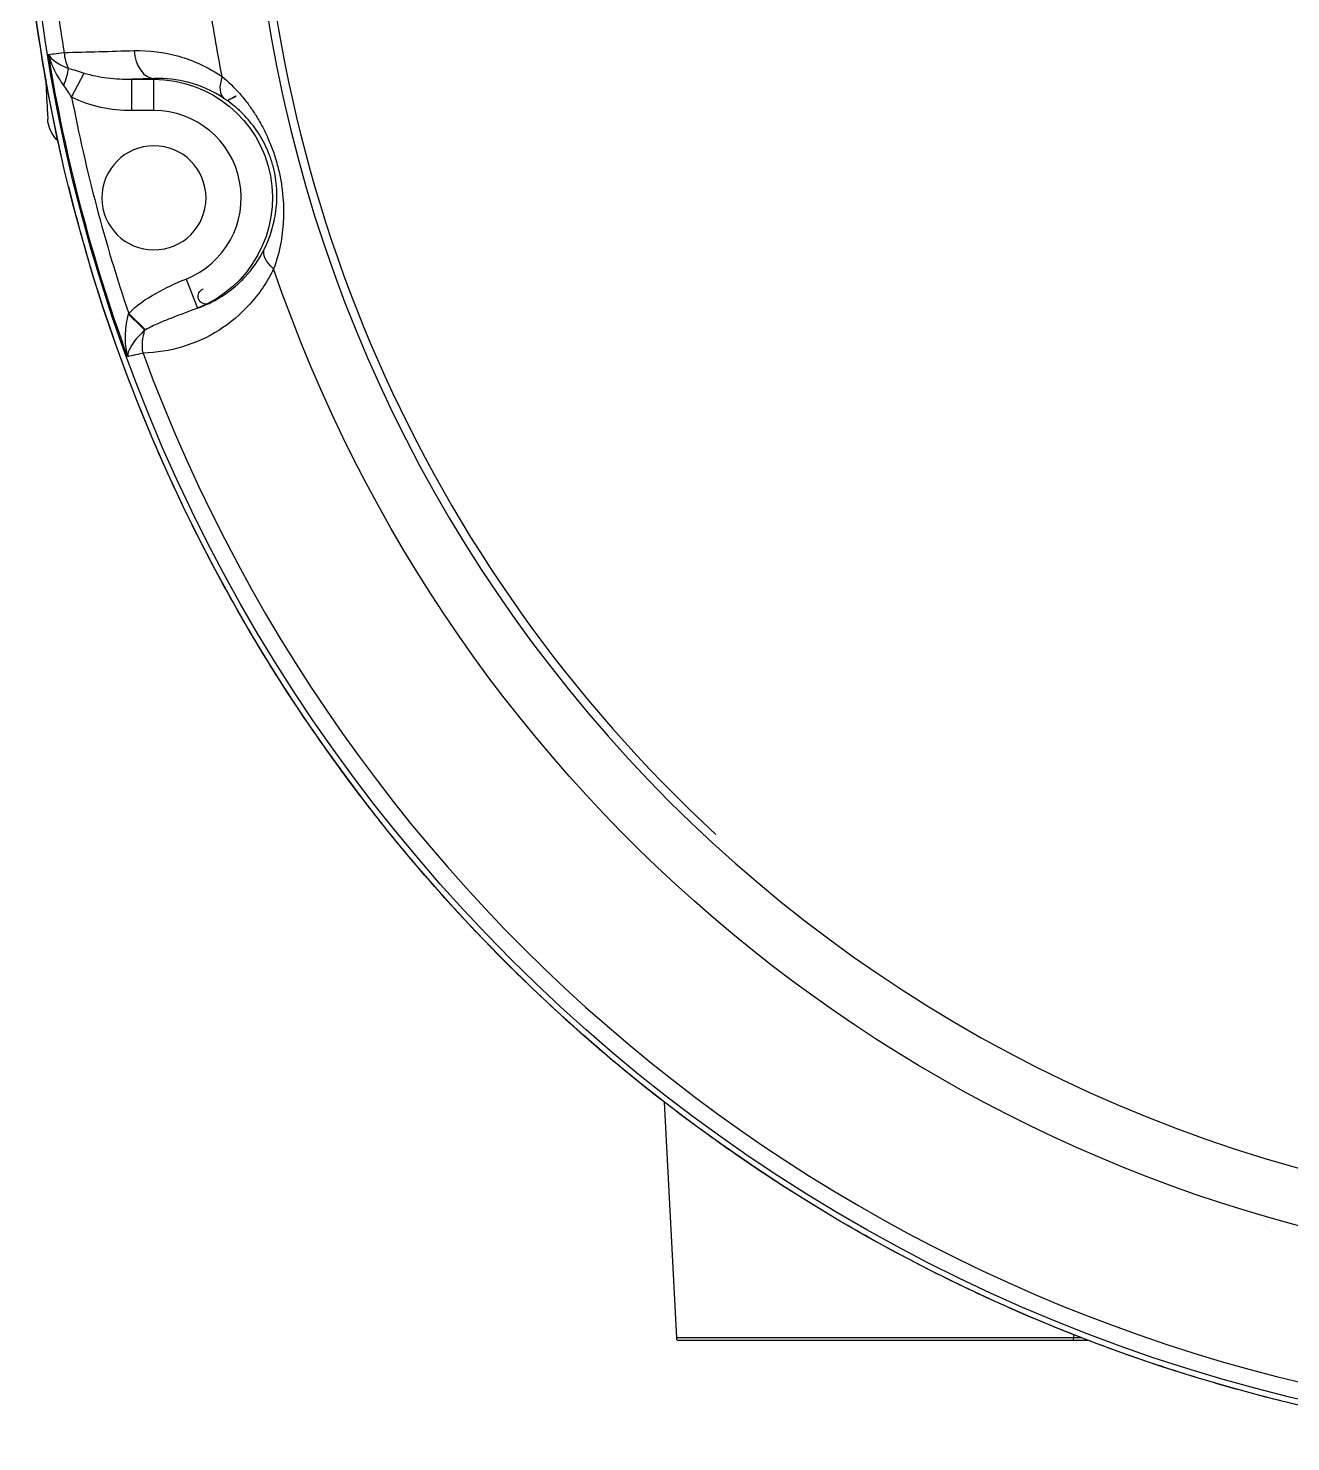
# Model space of a CAD drawing. Header units: millimetres. Extents: x 553637 to 584936, y 5008 to 53898.
# Drawn here: x 559897.9 to 559978.5, y 37626 to 37716.2 of the extents above; entities that cross this region are included whole.
import ezdxf

# ---------------------------------------------------------------- set-up
doc = ezdxf.new("R2010")
doc.units = ezdxf.units.MM
doc.header["$LTSCALE"] = 10
doc.header["$MEASUREMENT"] = 0
doc.layers.add('2', color=2, linetype='Continuous')

msp = doc.modelspace()

# ---------------------------------------------------------------- linework, layer by layer
at = {"layer": '2', "extrusion": (-1, 1.31047e-06, 1.33332e-29)}
for p, q in [((559900.698, 37711.798), (559901.49, 37713.335)), ((559904.532, 37710.939), (559904.532, 37712.938)), ((559904.532, 37712.938), (559905.947, 37712.938)), ((559905.947, 37712.979), (559905.947, 37712.938)), ((559905.947, 37710.939), (559905.947, 37712.938)), ((559905.947, 37710.939), (559904.532, 37710.939)), ((559907.997, 37700.193), (559908.732, 37698.335)), ((559904.337, 37697.993), (559905.42, 37696.951)), ((559939.309, 37632.631), (559938.521, 37647.667)), ((559964.611, 37632.841), (559964.606, 37632.631)), ((559965.149, 37632.631), (559939.309, 37632.631))]:
    msp.add_line(p, q, dxfattribs=at)
at = {"layer": '2', "extrusion": (3.3667e-22, 2.56909e-16, -1)}
msp.add_circle((-559905.947, 37705.371), 3.323, dxfattribs=at)
at = {"layer": '2'}
for centre, radius, start, end in [((560003.409, 37731.486), 91.357, 101.91624, 258.08361), ((560003.409, 37731.486), 90.824, 132.70931, 227.29054), ((560003.409, 37731.486), 104.558, 186.22866, 189.27067), ((560003.409, 37731.486), 104.58, 190.85086, 198.67851), ((559905.947, 37705.371), 5.569, 291.59707, 89.99992), ((560003.408, 37731.485), 105.999, 193.86382, 196.1359), ((560003.409, 37731.486), 104.558, 200.15205, 263.77506)]:
    msp.add_arc(centre, radius, start, end, dxfattribs=at)
at = {"layer": '2', "extrusion": (3.3667e-22, 2.56909e-16, -1)}
for centre, radius, start, end in [((-560003.409, 37731.486), 105.993, 275.64794, 354.35101), ((-560003.41, 37731.486), 106.002, 346.13618, 353.72619), ((-560003.409, 37731.486), 105.628, 276.2249, 353.77138), ((-560003.409, 37731.486), 94.905, 348.83296, 351.88402), ((-560003.409, 37731.486), 105.556, 339.9193, 350.74868), ((-559905.947, 37705.371), 7.567, 90.00008, 248.40302), ((-559904.884, 37705.086), 4.5, 12.84101, 13.05452), ((-559904.884, 37705.086), 4.5, 316.94608, 317.15927), ((-560003.409, 37731.486), 94.905, 278.09154, 341.16719), ((-559909.271, 37699.095), 0.5, 250.72533, 70.72533)]:
    msp.add_arc(centre, radius, start, end, dxfattribs=at)
at = {"layer": '2'}
for centre, major_axis, ratio, start_param, end_param in [((559901.486, 37714.849), (-0.058, 1.999), 0.63945, 1.655983, 2.20517), ((559905.947, 37714.978), (-0.058, 1.999), 0.63914, 1.65982, 3.096199), ((559899.495, 37712.419), (-0.851, -1.81), 0.295936, 1.779439, 2.436257), ((559911.562, 37713.354), (-1.117, -1.659), 0.509592, -1.098044, -0.040572), ((560003.606, 37731.544), (-96.958, -28.77), 0.99897, 6.179641, 6.179642), ((559910.751, 37711.624), (-0.439, -0.24), 0.000012, 1.828335, 4.969927), ((559904.317, 37698.421), (-0.312, -1.394), 0.082222, 1.244483, 1.277241), ((560003.606, 37731.544), (-96.958, -28.77), 0.99897, 0.048466, 0.048468), ((559977.674, 37644.254), (0.197, 4.996), 0.237928, 2.72856, 2.728701), ((559977.806, 37644.247), (0.369, 4.987), 0.205618, 2.900191, 2.900324)]:
    msp.add_ellipse(centre, major_axis=major_axis, ratio=ratio, start_param=start_param, end_param=end_param, dxfattribs=at)
at = {"layer": '2', "extrusion": (3.3667e-22, 2.56909e-16, -1)}
for centre, major_axis, ratio, start_param, end_param in [((559914.802, 37701.265), (-1.797, 0.879), 0.509592, -1.098044, -0.040572), ((559904.28, 37697.934), (-1.438, 1.39), 0.021477, 1.581863, 2.409649), ((559906.459, 37695.907), (0.053, -1.999), 0.622331, 1.363801, 2.118726), ((559963.647, 37632.736), (0, -2.003), 0.479426, 4.764738, 4.837585)]:
    msp.add_ellipse(centre, major_axis=major_axis, ratio=ratio, start_param=start_param, end_param=end_param, dxfattribs=at)
at = {"layer": '2'}
for points, degree in [([(559899.226, 37714.516), (559899.368, 37714.539), (559899.719, 37714.583), (559900.217, 37714.641)], 3), ([(559899.226, 37714.516), (559899.415, 37714.171), (559899.88, 37713.874), (559900.491, 37713.634)], 3), ([(559900.217, 37714.641), (559901.704, 37714.682), (559903.192, 37714.723), (559904.68, 37714.763)], 3), ([(559904.68, 37714.763), (559905.634, 37714.789), (559907.536, 37714.56), (559909.415, 37713.71), (559910.301, 37713.105)], 3), ([(559905.54, 37714.748), (559905.54, 37714.748), (559905.54, 37714.748), (559905.54, 37714.748)], 3), ([(559907.338, 37714.458), (559907.338, 37714.458), (559907.338, 37714.458), (559907.338, 37714.458)], 3), ([(559900.491, 37713.634), (559900.814, 37713.551), (559901.144, 37713.444), (559901.49, 37713.335)], 3), ([(559910.413, 37711.719), (559909.69, 37712.2), (559908.185, 37712.847), (559906.692, 37713.007), (559905.947, 37712.979)], 3), ([(559900.698, 37711.798), (559900.53, 37712.049), (559900.369, 37712.304), (559900.196, 37712.547)], 3), ([(559905.947, 37712.979), (559905.475, 37712.966), (559905.004, 37712.952), (559904.532, 37712.938)], 3), ([(559906.349, 37712.984), (559906.349, 37712.983), (559906.349, 37712.983), (559906.349, 37712.983)], 3), ([(559904.532, 37710.939), (559903.866, 37710.939), (559902.561, 37711.07), (559901.287, 37711.495), (559900.698, 37711.798)], 3), ([(559913.778, 37705.016), (559913.778, 37705.016), (559913.778, 37705.016), (559913.778, 37705.016)], 3), ([(559914.217, 37704.565), (559914.218, 37704.565), (559914.218, 37704.564), (559914.218, 37704.564)], 3), ([(559913.359, 37702.982), (559913.359, 37702.981), (559913.359, 37702.981), (559913.36, 37702.981)], 3), ([(559914.009, 37702.335), (559914.009, 37702.335), (559914.009, 37702.335), (559914.009, 37702.335)], 3), ([(559905.42, 37696.951), (559905.403, 37696.94), (559905.386, 37696.93), (559905.37, 37696.921)], 3), ([(559905.252, 37695.464), (559904.76, 37695.345), (559904.414, 37695.27), (559904.27, 37695.244)], 3), ([(559991.825, 37626.121), (559971.567, 37628.348), (559951.844, 37635.441), (559934.222, 37647.243), (559920.155, 37662.782), (559910.385, 37680.667)], 5), ([(559939.322, 37632.486), (559939.316, 37632.534), (559939.311, 37632.583), (559939.309, 37632.631)], 3), ([(559964.6, 37632.486), (559964.915, 37632.486), (559965.224, 37632.486), (559965.526, 37632.486)], 3)]:
    msp.add_open_spline(points, degree=degree, dxfattribs=at)
for points, knots in [([(559900.196, 37712.547), (559899.973, 37712.86), (559899.777, 37713.181), (559899.614, 37713.509), (559899.532, 37713.673), (559899.458, 37713.839), (559899.393, 37714.007), (559899.328, 37714.175), (559899.272, 37714.344), (559899.226, 37714.516)], [0, 0, 0, 0, 0.001164945, 0.001164945, 0.001164945, 0.001747418, 0.001747418, 0.001747418, 0.00232989, 0.00232989, 0.00232989, 0.00232989]), ([(559901.49, 37713.335), (559901.971, 37713.183), (559902.474, 37713.086), (559902.972, 37713.023), (559903.492, 37712.959), (559904.007, 37712.933), (559904.532, 37712.938)], [0.001243546, 0.001243546, 0.001243546, 0.001243546, 0.00282513, 0.00282513, 0.00282513, 0.004475942, 0.004475942, 0.004475942, 0.004475942]), ([(559910.301, 37713.105), (559910.697, 37712.779), (559911.06, 37712.425), (559911.397, 37712.044), (559911.591, 37711.825), (559911.776, 37711.598), (559911.953, 37711.36), (559912.093, 37711.172), (559912.228, 37710.978), (559912.359, 37710.777), (559912.378, 37710.746), (559912.398, 37710.716), (559912.418, 37710.685), (559912.566, 37710.451), (559912.708, 37710.208), (559912.842, 37709.957), (559912.963, 37709.731), (559913.078, 37709.499), (559913.186, 37709.259), (559913.198, 37709.231), (559913.21, 37709.204), (559913.222, 37709.177), (559913.34, 37708.908), (559913.45, 37708.63), (559913.551, 37708.346), (559913.651, 37708.062), (559913.741, 37707.773), (559913.82, 37707.48), (559913.898, 37707.187), (559913.965, 37706.89), (559914.02, 37706.594), (559914.075, 37706.299), (559914.118, 37706.003), (559914.15, 37705.712), (559914.154, 37705.681), (559914.157, 37705.651), (559914.16, 37705.62), (559914.216, 37705.069), (559914.229, 37704.533), (559914.208, 37704.009), (559914.206, 37703.972), (559914.205, 37703.936), (559914.203, 37703.899), (559914.177, 37703.385), (559914.117, 37702.884), (559914.021, 37702.393), (559913.918, 37701.867), (559913.773, 37701.353), (559913.585, 37700.85)], [0, 0, 0, 0, 0.00172158, 0.00172158, 0.00172158, 0.00271143, 0.00271143, 0.00271143, 0.00349563, 0.00349563, 0.00349563, 0.00361524, 0.00361524, 0.00361524, 0.00451905, 0.00451905, 0.00451905, 0.00533081, 0.00533081, 0.00533081, 0.00542286, 0.00542286, 0.00542286, 0.00632666, 0.00632666, 0.00632666, 0.00723047, 0.00723047, 0.00723047, 0.00813428, 0.00813428, 0.00813428, 0.00903809, 0.00903809, 0.00903809, 0.00913276, 0.00913276, 0.00913276, 0.01084571, 0.01084571, 0.01084571, 0.01096584, 0.01096584, 0.01096584, 0.01265333, 0.01265333, 0.01265333, 0.01446095, 0.01446095, 0.01446095, 0.01446095]), ([(559899.041, 37712.953), (559899.064, 37712.51), (559899.086, 37712.103), (559899.104, 37711.755), (559899.146, 37710.958), (559899.172, 37710.464), (559899.175, 37710.391), (559899.176, 37710.384), (559899.176, 37710.381), (559899.176, 37710.381)], [0.1496405, 0.1496405, 0.1496405, 0.1496405, 0.25, 0.25, 0.25, 0.4792936, 0.4792936, 0.4792936, 0.4999952, 0.4999952, 0.4999952, 0.4999952]), ([(559912.989, 37702.105), (559913.177, 37702.487), (559913.333, 37702.872), (559913.456, 37703.273), (559913.58, 37703.673), (559913.671, 37704.089), (559913.729, 37704.521), (559913.731, 37704.538), (559913.733, 37704.555), (559913.735, 37704.573), (559913.788, 37704.989), (559913.81, 37705.421), (559913.785, 37705.888), (559913.785, 37705.906), (559913.783, 37705.924), (559913.782, 37705.943), (559913.769, 37706.169), (559913.744, 37706.402), (559913.708, 37706.638), (559913.669, 37706.893), (559913.615, 37707.15), (559913.548, 37707.403), (559913.48, 37707.657), (559913.398, 37707.906), (559913.305, 37708.147), (559913.218, 37708.371), (559913.122, 37708.587), (559913.02, 37708.791), (559913.012, 37708.806), (559913.004, 37708.822), (559912.997, 37708.837), (559912.783, 37709.256), (559912.546, 37709.623), (559912.291, 37709.959), (559912.281, 37709.972), (559912.271, 37709.985), (559912.261, 37709.998), (559911.999, 37710.337), (559911.72, 37710.642), (559911.42, 37710.922), (559911.414, 37710.928), (559911.408, 37710.934), (559911.401, 37710.94), (559911.095, 37711.225), (559910.767, 37711.483), (559910.413, 37711.719)], [0, 0, 0, 0, 0.00157829, 0.00157829, 0.00157829, 0.00315658, 0.00315658, 0.00315658, 0.00321914, 0.00321914, 0.00321914, 0.00473487, 0.00473487, 0.00473487, 0.00479424, 0.00479424, 0.00479424, 0.00552401, 0.00552401, 0.00552401, 0.00631316, 0.00631316, 0.00631316, 0.0071023, 0.0071023, 0.0071023, 0.00783633, 0.00783633, 0.00783633, 0.00789145, 0.00789145, 0.00789145, 0.00941019, 0.00941019, 0.00941019, 0.00946973, 0.00946973, 0.00946973, 0.01101542, 0.01101542, 0.01101542, 0.01104802, 0.01104802, 0.01104802, 0.01262631, 0.01262631, 0.01262631, 0.01262631]), ([(559899.817, 37709.016), (559899.789, 37709.042), (559899.761, 37709.069), (559899.587, 37709.249), (559899.463, 37709.428), (559899.279, 37709.811), (559899.217, 37710.02), (559899.186, 37710.256), (559899.184, 37710.281), (559899.18, 37710.318), (559899.179, 37710.331), (559899.178, 37710.35), (559899.177, 37710.356), (559899.177, 37710.365), (559899.177, 37710.368), (559899.176, 37710.373), (559899.176, 37710.375), (559899.176, 37710.377), (559899.176, 37710.378), (559899.176, 37710.379), (559899.176, 37710.379), (559899.176, 37710.38), (559899.176, 37710.38), (559899.176, 37710.381), (559899.176, 37710.381), (559899.176, 37710.381), (559899.176, 37710.381), (559899.176, 37710.381), (559899.176, 37710.381), (559899.176, 37710.381), (559899.176, 37710.381), (559899.176, 37710.381), (559899.176, 37710.381), (559899.176, 37710.381)], [0.532798, 0.532798, 0.532798, 0.532798, 0.648006, 0.648006, 1.284865, 1.284865, 1.922783, 1.922783, 1.99826, 1.99826, 2.036048, 2.036048, 2.054948, 2.054948, 2.064398, 2.064398, 2.069124, 2.069124, 2.071487, 2.071487, 2.072671, 2.072671, 2.073269, 2.073269, 2.073585, 2.073585, 2.07368, 2.07368, 2.073759, 2.073759, 2.07389, 2.07389, 2.074032, 2.074032, 2.074032, 2.074032]), ([(559910.385, 37680.667), (559908.535, 37684.053), (559906.871, 37687.538), (559903.931, 37694.674), (559902.657, 37698.32), (559901.584, 37702.026)], [0, 0, 0, 0, 1.157652, 1.157652, 2.315306, 2.315306, 2.315306, 2.315306]), ([(559908.733, 37698.334), (559909.236, 37698.512), (559909.717, 37698.742), (559910.175, 37699.024), (559910.513, 37699.232), (559910.838, 37699.469), (559911.146, 37699.734), (559911.359, 37699.917), (559911.565, 37700.115), (559911.761, 37700.326), (559912.231, 37700.832), (559912.647, 37701.416), (559912.989, 37702.105)], [0.002662359, 0.002662359, 0.002662359, 0.002662359, 0.004988355, 0.004988355, 0.004988355, 0.006709358, 0.006709358, 0.006709358, 0.007902151, 0.007902151, 0.007902151, 0.010756357, 0.010756357, 0.010756357, 0.010756357]), ([(559913.585, 37700.85), (559913.169, 37699.985), (559912.657, 37699.239), (559912.066, 37698.586), (559911.475, 37697.933), (559910.805, 37697.374), (559910.083, 37696.917), (559909.359, 37696.46), (559908.587, 37696.11), (559907.775, 37695.865), (559906.967, 37695.622), (559906.118, 37695.484), (559905.252, 37695.464)], [0, 0, 0, 0, 0.00327858, 0.00327858, 0.00327858, 0.00655715, 0.00655715, 0.00655715, 0.0098453, 0.0098453, 0.0098453, 0.01311431, 0.01311431, 0.01311431, 0.01311431]), ([(559904.337, 37697.993), (559904.844, 37698.52), (559905.439, 37698.923), (559906.06, 37699.275), (559906.681, 37699.627), (559907.327, 37699.928), (559907.997, 37700.193)], [0.000083361, 0.000083361, 0.000083361, 0.000083361, 0.002276737, 0.002276737, 0.002276737, 0.004470112, 0.004470112, 0.004470112, 0.004470112]), ([(559904.27, 37695.244), (559904.225, 37695.421), (559904.191, 37695.602), (559904.168, 37695.787), (559904.145, 37695.971), (559904.133, 37696.159), (559904.13, 37696.349), (559904.129, 37696.434), (559904.13, 37696.52), (559904.133, 37696.606), (559904.134, 37696.648), (559904.136, 37696.69), (559904.138, 37696.732), (559904.161, 37697.134), (559904.223, 37697.542), (559904.326, 37697.95)], [0, 0, 0, 0, 0.00060278, 0.00060278, 0.00060278, 0.001205559, 0.001205559, 0.001205559, 0.001475038, 0.001475038, 0.001475038, 0.001607412, 0.001607412, 0.001607412, 0.002864337, 0.002864337, 0.002864337, 0.002864337]), ([(559908.732, 37698.335), (559908.454, 37698.229), (559908.176, 37698.124), (559907.897, 37698.018), (559907.619, 37697.912), (559907.34, 37697.806), (559907.062, 37697.698), (559907.034, 37697.687), (559907.005, 37697.676), (559906.977, 37697.665), (559906.727, 37697.567), (559906.478, 37697.468), (559906.23, 37697.36), (559906.093, 37697.3), (559905.956, 37697.237), (559905.821, 37697.17), (559905.685, 37697.102), (559905.551, 37697.029), (559905.42, 37696.951)], [0.000000019, 0.000000019, 0.000000019, 0.000000019, 0.000950335, 0.000950335, 0.000950335, 0.00190067, 0.00190067, 0.00190067, 0.001997029, 0.001997029, 0.001997029, 0.002851005, 0.002851005, 0.002851005, 0.003326172, 0.003326172, 0.003326172, 0.00380134, 0.00380134, 0.00380134, 0.00380134]), ([(559905.37, 37696.921), (559905.045, 37696.631), (559904.767, 37696.331), (559904.572, 37696.042), (559904.475, 37695.898), (559904.399, 37695.757), (559904.348, 37695.623), (559904.297, 37695.489), (559904.27, 37695.362), (559904.27, 37695.244)], [0, 0, 0, 0, 0.001302123, 0.001302123, 0.001302123, 0.001953184, 0.001953184, 0.001953184, 0.002604246, 0.002604246, 0.002604246, 0.002604246]), ([(559939.322, 37632.486), (559939.322, 37632.486), (559939.356, 37632.486), (559939.671, 37632.486), (559940.345, 37632.486), (559942.479, 37632.486), (559943.917, 37632.486), (559947.373, 37632.486), (559949.358, 37632.486), (559953.621, 37632.486), (559955.857, 37632.486), (559959.213, 37632.486), (559960.341, 37632.486), (559962.534, 37632.486), (559963.593, 37632.486), (559964.6, 37632.486)], [1.83403, 1.83403, 1.83403, 1.83403, 2.02299, 2.02299, 2.690662, 2.690662, 3.358333, 3.358333, 4.025917, 4.025917, 4.693537, 4.693537, 5.037705, 5.037705, 5.38188, 5.38188, 5.38188, 5.38188])]:
    msp.add_open_spline(points, degree=3, knots=knots, dxfattribs=at)

doc.saveas('drawing.dxf')
